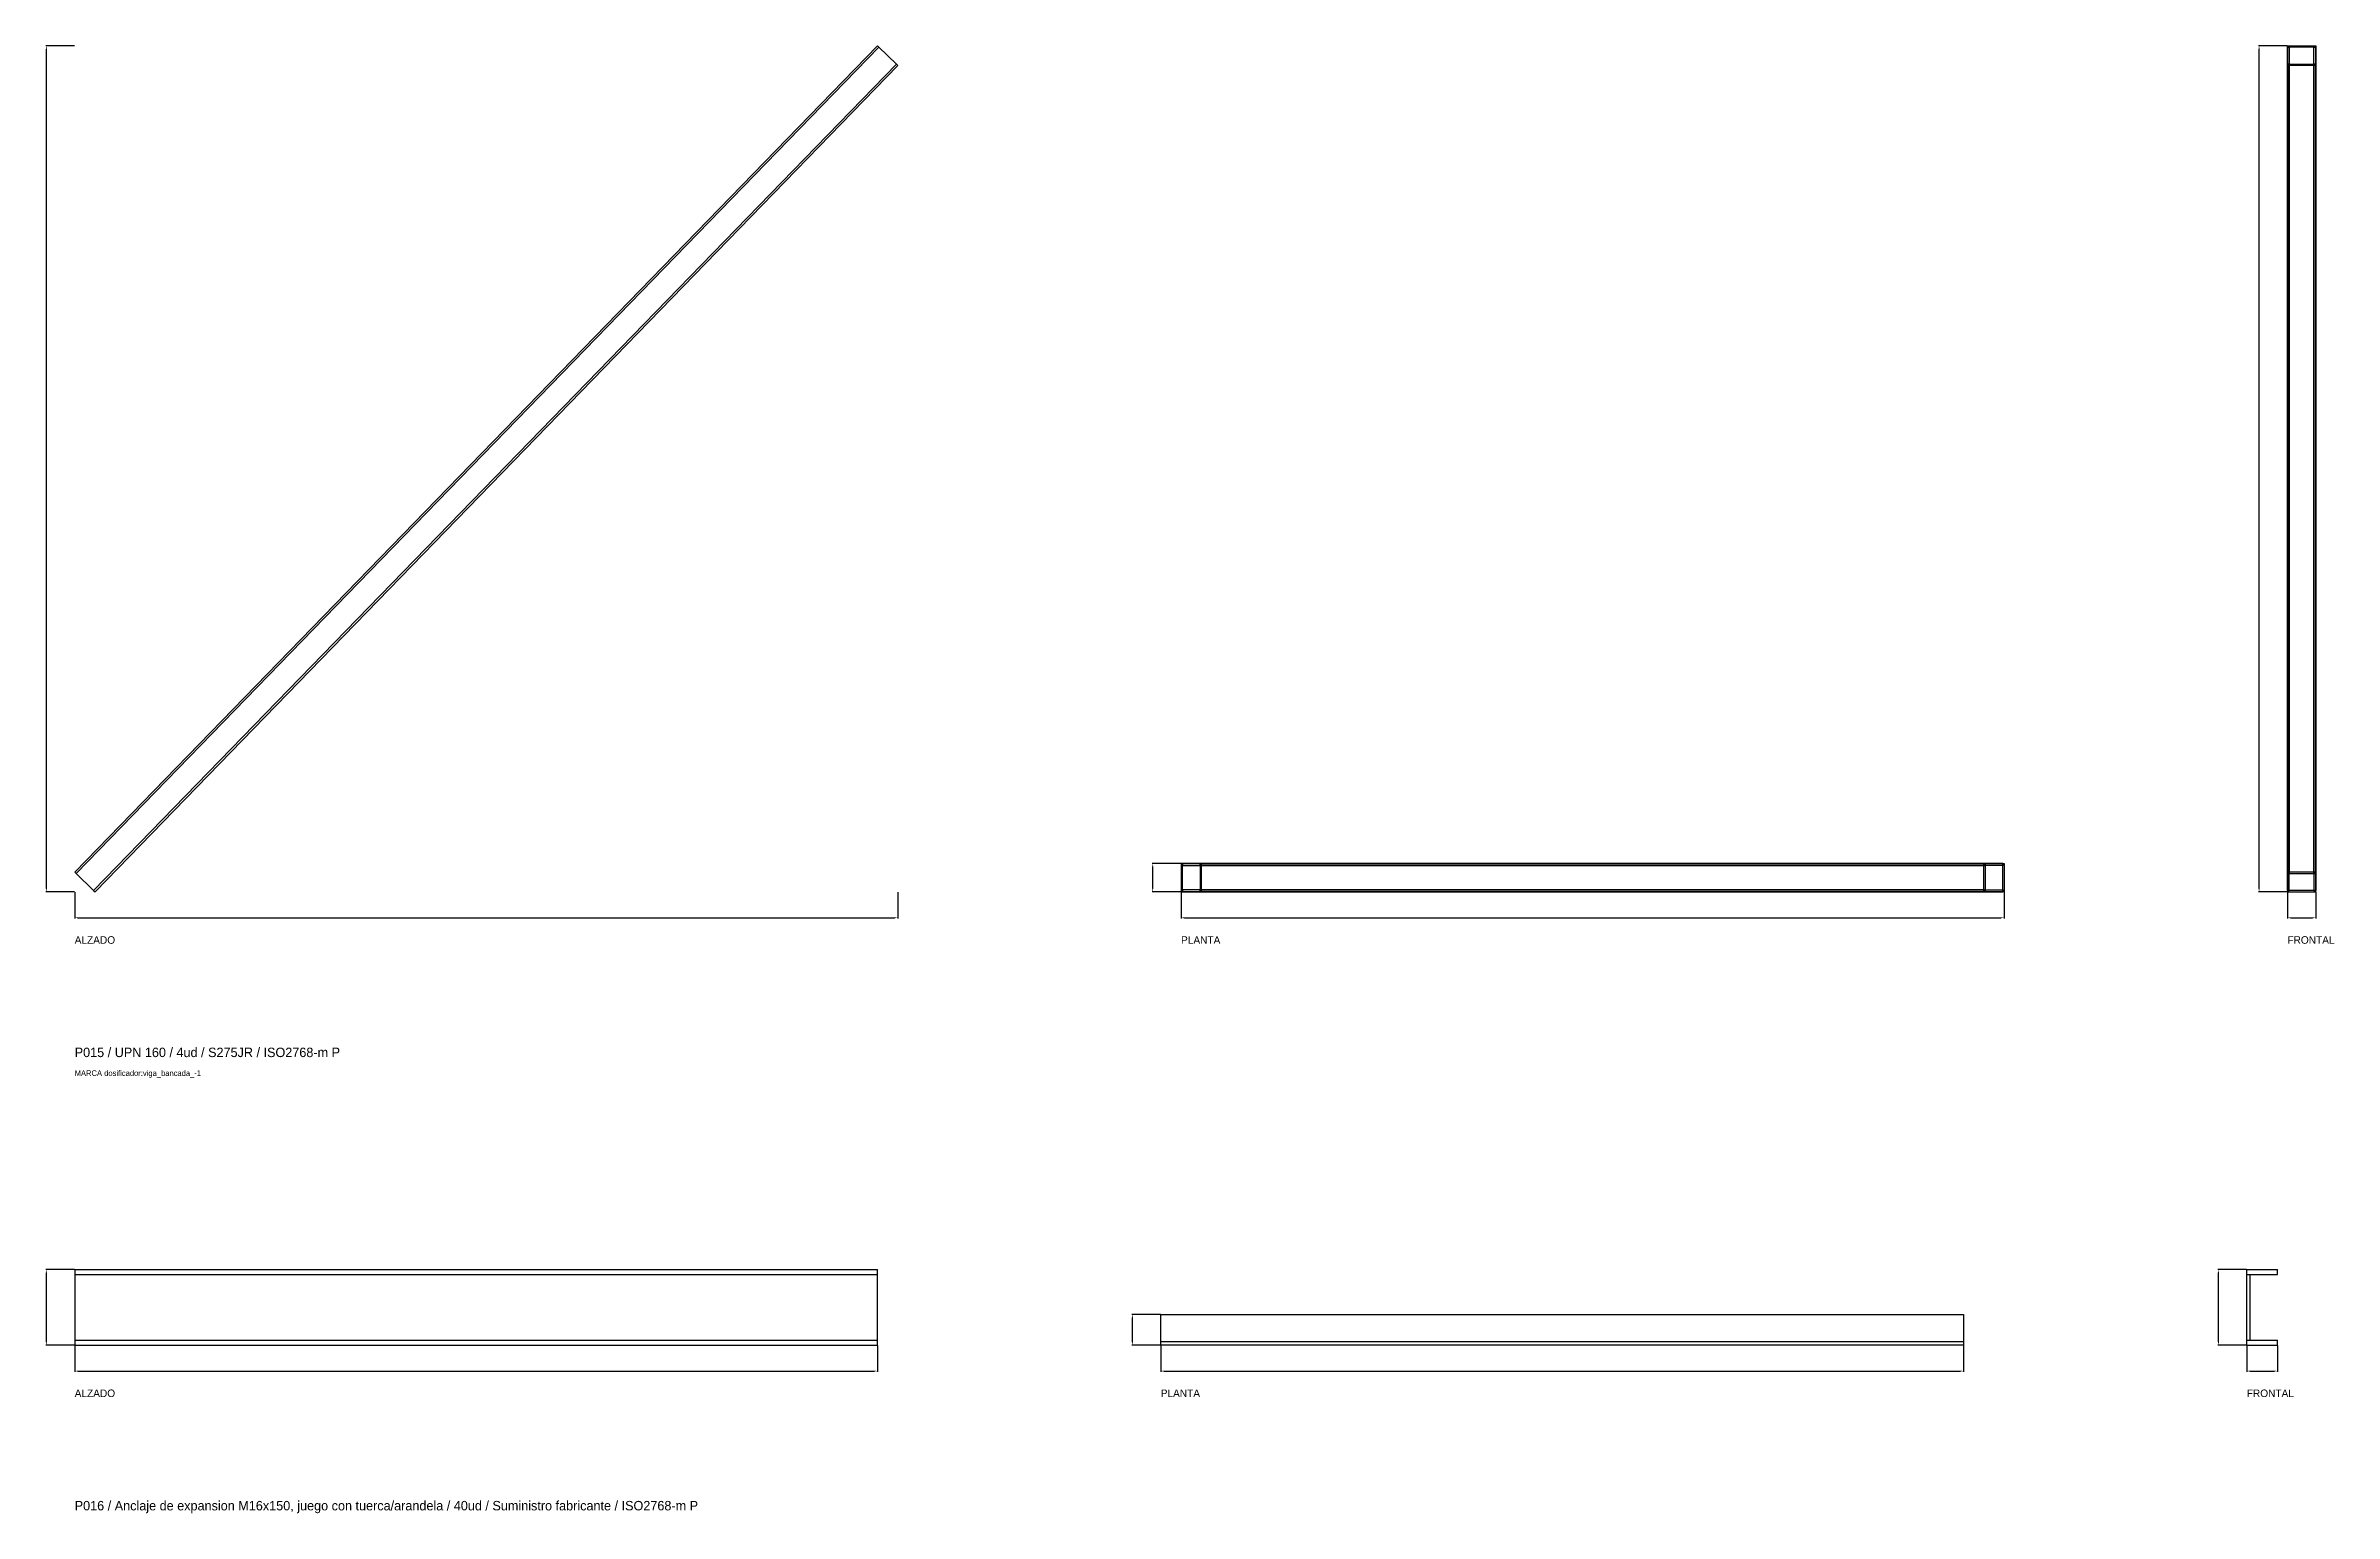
# Model space of a CAD drawing. Header units: millimetres. Extents: x -61 to 13940, y -87340 to 371.
# Drawn here: x -61 to 4785, y -20877 to -17769 of the extents above; entities that cross this region are included whole.
import ezdxf

# ---------------------------------------------------------------- set-up
doc = ezdxf.new("R2010")
doc.units = ezdxf.units.MM
for name, color, linetype in [('R18_COTAS_P', 1, 'Continuous'), ('R18_PIEZAS_P', 3, 'Continuous'), ('R18_TEXTOS', 7, 'Continuous')]:
    doc.layers.add(name, color=color, linetype=linetype)
doc.dimstyles.get("Standard").update_dxf_attribs({"dimtxt": 2.5, "dimasz": 2.5, "dimexe": 1.25, "dimexo": 0.625, "dimtad": 1, "dimcen": 2.5, "dimazin": 3, "dimtfac": 1, "dimtmove": 0, "dimatfit": 3, "dimarcsym": 0})

# ---------------------------------------------------------------- blocks, each defined once
blk = doc.blocks.new('*D83')
at = {"layer": 'Defpoints', "color": 0, "transparency": 16777216}
for p in [(0, -19561), (1743, -19561), (1743, -19616)]:
    blk.add_point(p, dxfattribs=at)
at = {"layer": 'R18_COTAS_P', "color": 0, "lineweight": -2, "transparency": 16777216}
for p, q in [((0, -19561.6), (0, -19617.2)), ((1743, -19561.6), (1743, -19617.2)), ((7, -19616), (1736, -19616))]:
    blk.add_line(p, q, dxfattribs=at)
at = {"layer": 'R18_COTAS_P', "color": 0, "transparency": 16777216}
for points in [[(7, -19614.8), (7, -19617.1), (0, -19616)], [(1736, -19614.8), (1736, -19617.1), (1743, -19616)]]:
    blk.add_solid(points, dxfattribs=at)
blk = doc.blocks.new('*D84')
at = {"layer": 'Defpoints', "color": 0, "transparency": 16777216}
for p in [(-60, -17769.2), (0, -17769.2), (0, -19561)]:
    blk.add_point(p, dxfattribs=at)
at = {"layer": 'R18_COTAS_P', "color": 0, "lineweight": -2, "transparency": 16777216}
for p, q in [((-0.6, -17769.2), (-61.3, -17769.2)), ((-60, -19554), (-60, -17776.2)), ((-0.6, -19561), (-61.3, -19561))]:
    blk.add_line(p, q, dxfattribs=at)
at = {"layer": 'R18_COTAS_P', "color": 0, "transparency": 16777216}
for points in [[(-61.2, -17776.2), (-58.8, -17776.2), (-60, -17769.2)], [(-61.2, -19554), (-58.8, -19554), (-60, -19561)]]:
    blk.add_solid(points, dxfattribs=at)
blk = doc.blocks.new('*D85')
at = {"layer": 'Defpoints', "color": 0, "transparency": 16777216}
for p in [(2343, -19561), (4086.1, -19561), (4086.1, -19616)]:
    blk.add_point(p, dxfattribs=at)
at = {"layer": 'R18_COTAS_P', "color": 0, "lineweight": -2, "transparency": 16777216}
for p, q in [((2343, -19561.6), (2343, -19617.2)), ((4086.1, -19561.6), (4086.1, -19617.2)), ((2350, -19616), (4079.1, -19616))]:
    blk.add_line(p, q, dxfattribs=at)
at = {"layer": 'R18_COTAS_P', "color": 0, "transparency": 16777216}
for points in [[(2350, -19614.8), (2350, -19617.1), (2343, -19616)], [(4079.1, -19614.8), (4079.1, -19617.1), (4086.1, -19616)]]:
    blk.add_solid(points, dxfattribs=at)
blk = doc.blocks.new('*D86')
at = {"layer": 'Defpoints', "color": 0, "transparency": 16777216}
for p in [(2283, -19501), (2343, -19501), (2343, -19561)]:
    blk.add_point(p, dxfattribs=at)
at = {"layer": 'R18_COTAS_P', "color": 0, "lineweight": -2, "transparency": 16777216}
for p, q in [((2342.4, -19501), (2281.8, -19501)), ((2283, -19554), (2283, -19508)), ((2342.4, -19561), (2281.8, -19561))]:
    blk.add_line(p, q, dxfattribs=at)
at = {"layer": 'R18_COTAS_P', "color": 0, "transparency": 16777216}
for points in [[(2281.9, -19508), (2284.2, -19508), (2283, -19501)], [(2281.9, -19554), (2284.2, -19554), (2283, -19561)]]:
    blk.add_solid(points, dxfattribs=at)
blk = doc.blocks.new('*D87')
at = {"layer": 'Defpoints', "color": 0, "transparency": 16777216}
for p in [(4686.1, -19561), (4746.1, -19561), (4746.1, -19616)]:
    blk.add_point(p, dxfattribs=at)
at = {"layer": 'R18_COTAS_P', "color": 0, "lineweight": -2, "transparency": 16777216}
for p, q in [((4686.1, -19561.6), (4686.1, -19617.2)), ((4746.1, -19561.6), (4746.1, -19617.2)), ((4693.1, -19616), (4739.1, -19616))]:
    blk.add_line(p, q, dxfattribs=at)
at = {"layer": 'R18_COTAS_P', "color": 0, "transparency": 16777216}
for points in [[(4693.1, -19614.8), (4693.1, -19617.1), (4686.1, -19616)], [(4739.1, -19614.8), (4739.1, -19617.1), (4746.1, -19616)]]:
    blk.add_solid(points, dxfattribs=at)
blk = doc.blocks.new('*D88')
at = {"layer": 'Defpoints', "color": 0, "transparency": 16777216}
for p in [(4626.1, -17769.2), (4686.1, -17769.2), (4686.1, -19561)]:
    blk.add_point(p, dxfattribs=at)
at = {"layer": 'R18_COTAS_P', "color": 0, "lineweight": -2, "transparency": 16777216}
for p, q in [((4685.4, -17769.2), (4624.8, -17769.2)), ((4626.1, -19554), (4626.1, -17776.2)), ((4685.4, -19561), (4624.8, -19561))]:
    blk.add_line(p, q, dxfattribs=at)
at = {"layer": 'R18_COTAS_P', "color": 0, "transparency": 16777216}
for points in [[(4624.9, -17776.2), (4627.2, -17776.2), (4626.1, -17769.2)], [(4624.9, -19554), (4627.2, -19554), (4626.1, -19561)]]:
    blk.add_solid(points, dxfattribs=at)
blk = doc.blocks.new('*D89')
at = {"layer": 'Defpoints', "color": 0, "transparency": 16777216}
for p in [(0, -20521), (1700, -20521), (1700, -20576)]:
    blk.add_point(p, dxfattribs=at)
at = {"layer": 'R18_COTAS_P', "color": 0, "lineweight": -2, "transparency": 16777216}
for p, q in [((0, -20521.6), (0, -20577.2)), ((1700, -20521.6), (1700, -20577.2)), ((7, -20576), (1693, -20576))]:
    blk.add_line(p, q, dxfattribs=at)
at = {"layer": 'R18_COTAS_P', "color": 0, "transparency": 16777216}
for points in [[(7, -20574.8), (7, -20577.1), (0, -20576)], [(1693, -20574.8), (1693, -20577.1), (1700, -20576)]]:
    blk.add_solid(points, dxfattribs=at)
blk = doc.blocks.new('*D90')
at = {"layer": 'Defpoints', "color": 0, "transparency": 16777216}
for p in [(-60, -20361), (0, -20361), (0, -20521)]:
    blk.add_point(p, dxfattribs=at)
at = {"layer": 'R18_COTAS_P', "color": 0, "lineweight": -2, "transparency": 16777216}
for p, q in [((-0.6, -20361), (-61.3, -20361)), ((-60, -20514), (-60, -20368)), ((-0.6, -20521), (-61.3, -20521))]:
    blk.add_line(p, q, dxfattribs=at)
at = {"layer": 'R18_COTAS_P', "color": 0, "transparency": 16777216}
for points in [[(-61.2, -20368), (-58.8, -20368), (-60, -20361)], [(-61.2, -20514), (-58.8, -20514), (-60, -20521)]]:
    blk.add_solid(points, dxfattribs=at)
blk = doc.blocks.new('*D91')
at = {"layer": 'Defpoints', "color": 0, "transparency": 16777216}
for p in [(2300, -20521), (4000, -20521), (4000, -20576)]:
    blk.add_point(p, dxfattribs=at)
at = {"layer": 'R18_COTAS_P', "color": 0, "lineweight": -2, "transparency": 16777216}
for p, q in [((2300, -20521.6), (2300, -20577.2)), ((4000, -20521.6), (4000, -20577.2)), ((2307, -20576), (3993, -20576))]:
    blk.add_line(p, q, dxfattribs=at)
at = {"layer": 'R18_COTAS_P', "color": 0, "transparency": 16777216}
for points in [[(2307, -20574.8), (2307, -20577.1), (2300, -20576)], [(3993, -20574.8), (3993, -20577.1), (4000, -20576)]]:
    blk.add_solid(points, dxfattribs=at)
blk = doc.blocks.new('*D92')
at = {"layer": 'Defpoints', "color": 0, "transparency": 16777216}
for p in [(2240, -20456), (2300, -20456), (2300, -20521)]:
    blk.add_point(p, dxfattribs=at)
at = {"layer": 'R18_COTAS_P', "color": 0, "lineweight": -2, "transparency": 16777216}
for p, q in [((2299.4, -20456), (2238.8, -20456)), ((2240, -20514), (2240, -20463)), ((2299.4, -20521), (2238.8, -20521))]:
    blk.add_line(p, q, dxfattribs=at)
at = {"layer": 'R18_COTAS_P', "color": 0, "transparency": 16777216}
for points in [[(2238.8, -20463), (2241.2, -20463), (2240, -20456)], [(2238.8, -20514), (2241.2, -20514), (2240, -20521)]]:
    blk.add_solid(points, dxfattribs=at)
blk = doc.blocks.new('*D93')
at = {"layer": 'Defpoints', "color": 0, "transparency": 16777216}
for p in [(4600, -20521), (4665, -20521), (4665, -20576)]:
    blk.add_point(p, dxfattribs=at)
at = {"layer": 'R18_COTAS_P', "color": 0, "lineweight": -2, "transparency": 16777216}
for p, q in [((4600, -20521.6), (4600, -20577.2)), ((4665, -20521.6), (4665, -20577.2)), ((4607, -20576), (4658, -20576))]:
    blk.add_line(p, q, dxfattribs=at)
at = {"layer": 'R18_COTAS_P', "color": 0, "transparency": 16777216}
for points in [[(4607, -20574.8), (4607, -20577.1), (4600, -20576)], [(4658, -20574.8), (4658, -20577.1), (4665, -20576)]]:
    blk.add_solid(points, dxfattribs=at)
blk = doc.blocks.new('*D94')
at = {"layer": 'Defpoints', "color": 0, "transparency": 16777216}
for p in [(4540, -20361), (4600, -20361), (4600, -20521)]:
    blk.add_point(p, dxfattribs=at)
at = {"layer": 'R18_COTAS_P', "color": 0, "lineweight": -2, "transparency": 16777216}
for p, q in [((4599.4, -20361), (4538.8, -20361)), ((4540, -20514), (4540, -20368)), ((4599.4, -20521), (4538.8, -20521))]:
    blk.add_line(p, q, dxfattribs=at)
at = {"layer": 'R18_COTAS_P', "color": 0, "transparency": 16777216}
for points in [[(4538.8, -20368), (4541.2, -20368), (4540, -20361)], [(4538.8, -20514), (4541.2, -20514), (4540, -20521)]]:
    blk.add_solid(points, dxfattribs=at)

msp = doc.modelspace()

# ---------------------------------------------------------------- linework, layer by layer
at = {"layer": 'R18_PIEZAS_P'}
for p, q in [((0, -19519.168), (1700, -17769.168)), ((2.869, -19521.955), (1702.869, -17771.955)), ((1702.869, -17771.955), (1700, -17769.168)), ((1740.168, -17808.188), (1702.869, -17771.955)), ((4686.074, -19519.168), (4686.074, -17769.168)), ((4686.074, -17769.168), (4746.074, -17769.168)), ((4686.074, -17771.955), (4686.074, -17769.168)), ((4746.074, -17771.955), (4686.074, -17771.955)), ((4686.074, -17771.955), (4686.074, -19521.955)), ((4686.074, -17771.955), (4690.074, -17771.955)), ((4686.074, -17808.188), (4686.074, -17771.955)), ((4690.074, -17771.955), (4690.074, -19521.955)), ((4690.074, -17771.955), (4690.074, -17808.188)), ((4742.074, -19521.955), (4742.074, -17771.955)), ((4742.074, -17771.955), (4746.074, -17771.955)), ((4742.074, -17808.188), (4742.074, -17771.955)), ((4746.074, -17769.168), (4746.074, -19519.168)), ((4746.074, -17769.168), (4746.074, -17771.955)), ((4746.074, -19521.955), (4746.074, -17771.955)), ((4746.074, -17771.955), (4746.074, -17808.188)), ((40.168, -19558.188), (1740.168, -17808.188)), ((43.037, -19560.975), (1743.037, -17810.975)), ((1743.037, -17810.975), (1740.168, -17808.188)), ((4686.074, -19558.188), (4686.074, -17808.188)), ((4686.074, -17808.188), (4746.074, -17808.188)), ((4686.074, -17810.975), (4686.074, -17808.188)), ((4690.074, -17808.188), (4686.074, -17808.188)), ((4746.074, -17810.975), (4686.074, -17810.975)), ((4686.074, -17810.975), (4686.074, -19560.975)), ((4690.074, -19558.188), (4690.074, -17808.188)), ((4746.074, -17808.188), (4742.074, -17808.188)), ((4742.074, -17808.188), (4742.074, -19558.188)), ((4746.074, -17808.188), (4746.074, -19558.188)), ((4746.074, -17808.188), (4746.074, -17810.975)), ((4746.074, -19560.975), (4746.074, -17810.975)), ((0, -19519.168), (2.869, -19521.955)), ((2.869, -19521.955), (40.168, -19558.188)), ((4043.037, -19500.975), (2343.037, -19500.975)), ((2343.037, -19500.975), (2343.037, -19560.975)), ((2345.906, -19500.975), (2343.037, -19500.975)), ((2345.906, -19560.975), (2345.906, -19500.975)), ((2345.906, -19500.975), (4045.906, -19500.975)), ((2345.906, -19500.975), (2345.906, -19504.975)), ((2383.204, -19500.975), (2345.906, -19500.975)), ((2345.906, -19504.975), (4045.906, -19504.975)), ((2345.906, -19504.975), (2383.204, -19504.975)), ((4083.204, -19500.975), (2383.204, -19500.975)), ((2383.204, -19500.975), (2383.204, -19560.975)), ((2386.074, -19500.975), (2383.204, -19500.975)), ((2383.204, -19504.975), (2383.204, -19500.975)), ((4083.204, -19504.975), (2383.204, -19504.975)), ((2386.074, -19560.975), (2386.074, -19500.975)), ((2386.074, -19500.975), (4086.074, -19500.975)), ((4043.037, -19560.975), (4043.037, -19500.975)), ((4043.037, -19500.975), (4045.906, -19500.975)), ((4045.906, -19500.975), (4045.906, -19560.975)), ((4045.906, -19504.975), (4045.906, -19500.975)), ((4045.906, -19500.975), (4083.204, -19500.975)), ((4083.204, -19504.975), (4045.906, -19504.975)), ((4083.204, -19560.975), (4083.204, -19500.975)), ((4083.204, -19500.975), (4086.074, -19500.975)), ((4083.204, -19500.975), (4083.204, -19504.975)), ((4086.074, -19500.975), (4086.074, -19560.975)), ((4746.074, -19519.168), (4686.074, -19519.168)), ((4686.074, -19519.168), (4686.074, -19521.955)), ((4686.074, -19521.955), (4746.074, -19521.955)), ((4690.074, -19521.955), (4686.074, -19521.955)), ((4686.074, -19521.955), (4686.074, -19558.188)), ((4690.074, -19558.188), (4690.074, -19521.955)), ((4746.074, -19521.955), (4742.074, -19521.955)), ((4742.074, -19521.955), (4742.074, -19558.188)), ((4746.074, -19521.955), (4746.074, -19519.168)), ((4746.074, -19558.188), (4746.074, -19521.955)), ((40.168, -19558.188), (43.037, -19560.975)), ((2343.037, -19560.975), (4043.037, -19560.975)), ((2343.037, -19560.975), (2345.906, -19560.975)), ((4045.906, -19556.975), (2345.906, -19556.975)), ((2345.906, -19556.975), (2345.906, -19560.975)), ((2383.204, -19556.975), (2345.906, -19556.975)), ((4045.906, -19560.975), (2345.906, -19560.975)), ((2345.906, -19560.975), (2383.204, -19560.975)), ((2383.204, -19560.975), (2383.204, -19556.975)), ((2383.204, -19556.975), (4083.204, -19556.975)), ((2383.204, -19560.975), (4083.204, -19560.975)), ((2383.204, -19560.975), (2386.074, -19560.975)), ((4086.074, -19560.975), (2386.074, -19560.975)), ((4045.906, -19560.975), (4043.037, -19560.975)), ((4045.906, -19560.975), (4045.906, -19556.975)), ((4045.906, -19556.975), (4083.204, -19556.975)), ((4083.204, -19560.975), (4045.906, -19560.975)), ((4083.204, -19556.975), (4083.204, -19560.975)), ((4086.074, -19560.975), (4083.204, -19560.975)), ((4746.074, -19558.188), (4686.074, -19558.188)), ((4686.074, -19558.188), (4686.074, -19560.975)), ((4686.074, -19558.188), (4690.074, -19558.188)), ((4686.074, -19560.975), (4746.074, -19560.975)), ((4742.074, -19558.188), (4746.074, -19558.188)), ((4746.074, -19560.975), (4746.074, -19558.188)), ((0, -20360.975), (1700, -20360.975)), ((0, -20360.975), (0, -20371.475)), ((0, -20371.475), (1700, -20371.475)), ((0, -20371.475), (0, -20510.475)), ((1700, -20371.475), (1700, -20360.975)), ((1700, -20510.475), (1700, -20371.475)), ((4600, -20360.975), (4665, -20360.975)), ((4600, -20371.475), (4600, -20360.975)), ((4600, -20371.475), (4665, -20371.475)), ((4600, -20371.475), (4607.5, -20371.475)), ((4600, -20510.475), (4600, -20371.475)), ((4607.5, -20510.475), (4607.5, -20371.475)), ((4665, -20371.475), (4665, -20360.975)), ((2300, -20520.975), (2300, -20455.975)), ((2300, -20455.975), (4000, -20455.975)), ((4000, -20455.975), (4000, -20520.975)), ((0, -20510.475), (1700, -20510.475)), ((0, -20510.475), (0, -20520.975)), ((0, -20520.975), (1700, -20520.975)), ((1700, -20520.975), (1700, -20510.475)), ((2300, -20520.975), (2300, -20513.475)), ((2300, -20513.475), (4000, -20513.475)), ((4000, -20520.975), (2300, -20520.975)), ((4000, -20513.475), (4000, -20520.975)), ((4600, -20510.475), (4665, -20510.475)), ((4600, -20520.975), (4600, -20510.475)), ((4600, -20510.475), (4607.5, -20510.475)), ((4600, -20520.975), (4665, -20520.975)), ((4665, -20520.975), (4665, -20510.475))]:
    msp.add_line(p, q, dxfattribs=at)

# ---------------------------------------------------------------- texts
at = {"layer": 'R18_TEXTOS'}
for s, height, p in [('ALZADO', 16, (0, -19670.975)), ('PLANTA', 16, (2343.037, -19670.975)), ('FRONTAL', 16, (4686.074, -19670.975)), ('P015 / UPN 160 / 4ud / S275JR / ISO2768-m P', 20, (0, -19910.975)), ('MARCA dosificador:viga_bancada_-1', 12, (0, -19950.975)), ('ALZADO', 16, (0, -20630.975)), ('PLANTA', 16, (2300, -20630.975)), ('FRONTAL', 16, (4600, -20630.975)), ('P016 / Anclaje de expansion M16x150, juego con tuerca/arandela / 40ud / Suministro fabricante / ISO2768-m P', 20, (0, -20870.975))]:
    msp.add_text(s, height=height, dxfattribs=at).set_placement(p)

# ---------------------------------------------------------------- dimensions: what is measured, and where the dimension line sits
at = {"layer": 'R18_COTAS_P'}
for base, p1, p2, picture, middle in [((-60, -17769.168), (0, -19560.975), (0, -17769.168), '*D84', (-60, -18665.071)), ((4626.074, -17769.168), (4686.074, -19560.975), (4686.074, -17769.168), '*D88', (4626.074, -18665.071)), ((2283.037, -19500.975), (2343.037, -19560.975), (2343.037, -19500.975), '*D86', (2283.037, -19530.975)), ((-60, -20360.975), (0, -20520.975), (0, -20360.975), '*D90', (-60, -20440.975)), ((4540, -20360.975), (4600, -20520.975), (4600, -20360.975), '*D94', (4540, -20440.975)), ((2240, -20455.975), (2300, -20520.975), (2300, -20455.975), '*D92', (2240, -20488.475))]:
    dim = msp.add_linear_dim(base=base, p1=p1, p2=p2, angle=90, dimstyle='Standard', override={"dimtxt": 16, "dimasz": 7, "dimtad": 1, "dimdec": 2}, dxfattribs=at)
    dim.commit()
    dim.dimension.update_dxf_attribs({"geometry": picture, "text_midpoint": middle})
for base, p1, p2, picture, middle in [((1743.037, -19615.975), (0, -19560.975), (1743.037, -19560.975), '*D83', (871.518, -19615.975)), ((4086.074, -19615.975), (2343.037, -19560.975), (4086.074, -19560.975), '*D85', (3214.555, -19615.975)), ((4746.074, -19615.975), (4686.074, -19560.975), (4746.074, -19560.975), '*D87', (4716.074, -19615.975)), ((1700, -20575.975), (0, -20520.975), (1700, -20520.975), '*D89', (850, -20575.975)), ((4000, -20575.975), (2300, -20520.975), (4000, -20520.975), '*D91', (3150, -20575.975)), ((4665, -20575.975), (4600, -20520.975), (4665, -20520.975), '*D93', (4632.5, -20575.975))]:
    dim = msp.add_linear_dim(base=base, p1=p1, p2=p2, dimstyle='Standard', override={"dimtxt": 16, "dimasz": 7, "dimtad": 1, "dimdec": 2}, dxfattribs=at)
    dim.commit()
    dim.dimension.update_dxf_attribs({"geometry": picture, "text_midpoint": middle})

doc.saveas('drawing.dxf')
